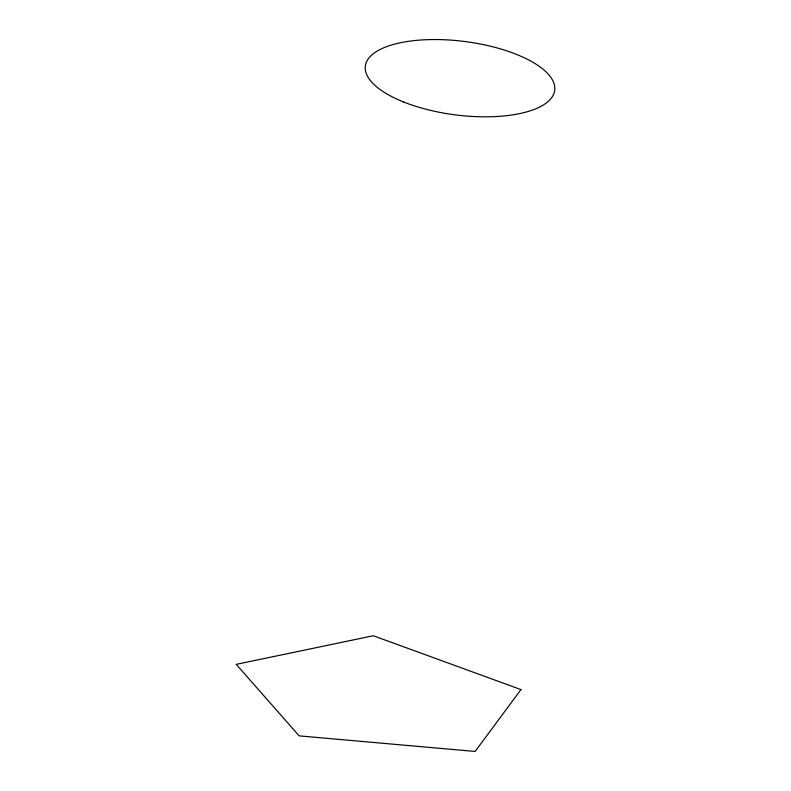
<?xml version="1.0" encoding="UTF-8"?>
<svg xmlns="http://www.w3.org/2000/svg" width="791" height="791" viewBox="0 0 791 791"><rect width="100%" height="100%" fill="white"/><g stroke="black" fill="none" stroke-linecap="round" stroke-linejoin="round"><path stroke-width="1.19" d="M520.962 689.574L475.134 751.45L299.146 735.867L236.222 664.361L373.312 635.756L520.962 689.574M403.687 102.019A95.464 36.989 7.3 0 0 554.224 92.606A95.464 36.989 7.3 0 0 422.157 39.926A95.464 36.989 7.3 0 0 403.687 102.019"/></g></svg>
